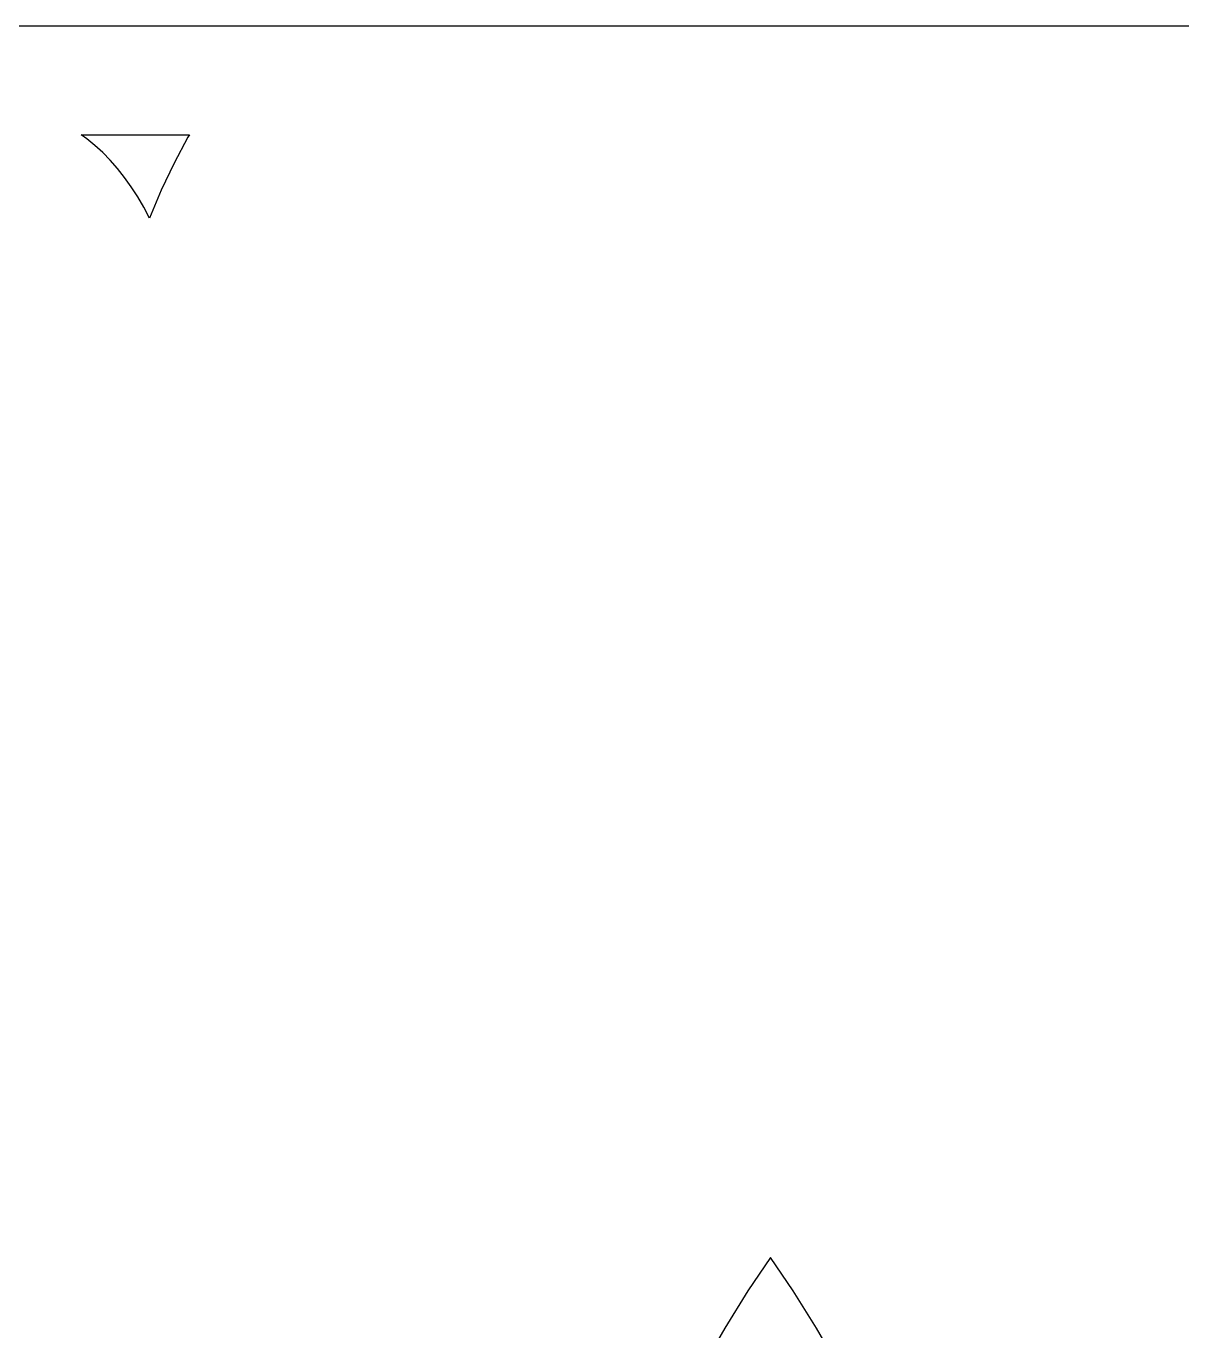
# Model space of a CAD drawing. Header units: centimetres. Extents: x -9.1 to 5.1, y -12.3 to 13.3.
# Drawn here: x -1.575 to 0.091, y 11.462 to 13.344 of the extents above; entities that cross this region are included whole.
import ezdxf

# ---------------------------------------------------------------- set-up
doc = ezdxf.new("R2010")
doc.units = ezdxf.units.CM
doc.header["$MEASUREMENT"] = 0
doc.layers.add('layer 1', color=7, linetype='Continuous')

msp = doc.modelspace()

# ---------------------------------------------------------------- linework, layer by layer
at = {"layer": 'layer 1', "color": 177}
for points, knots in [([(5.08841, 0.68839), (5.08841, 0.68839), (-9.09402, 0.68839), (-9.09402, 0.68839), (-9.09402, 0.68839), (-9.09402, 0.68839), (-9.09402, 13.34418), (-9.09402, 13.34418), (-9.09402, 13.34418), (-9.09402, 13.34418), (5.0911, 13.34418), (5.0911, 13.34418), (5.0911, 13.34418), (5.0911, 13.34418), (5.0911, 0.68839), (5.0911, 0.68839), (5.0911, 0.68839), (5.0911, 0.68839), (5.08841, 0.68839), (5.08841, 0.68839)], [0, 0, 0, 0, 0.1666667, 0.1666667, 0.1666667, 0.1666667, 0.3333333, 0.3333333, 0.3333333, 0.3333333, 0.5, 0.5, 0.5, 0.5, 0.6666667, 0.6666667, 0.6666667, 0.6666667, 1, 1, 1, 1]), ([(-1.33978, 13.18744), (-1.33978, 13.18744), (-1.4959, 13.18744), (-1.4959, 13.18744), (-1.4959, 13.18744), (-1.4959, 13.18744), (-1.48754, 13.18144), (-1.48754, 13.18144), (-1.48754, 13.18144), (-1.48754, 13.18144), (-1.47597, 13.172), (-1.47597, 13.172), (-1.47597, 13.172), (-1.47597, 13.172), (-1.46473, 13.16171), (-1.46473, 13.16171), (-1.46473, 13.16171), (-1.46473, 13.16171), (-1.45384, 13.15058), (-1.45384, 13.15058), (-1.45384, 13.15058), (-1.45384, 13.15058), (-1.44334, 13.13863), (-1.44334, 13.13863), (-1.44334, 13.13863), (-1.44334, 13.13863), (-1.43321, 13.12587), (-1.43321, 13.12587), (-1.43321, 13.12587), (-1.43321, 13.12587), (-1.42354, 13.11232), (-1.42354, 13.11232), (-1.42354, 13.11232), (-1.42354, 13.11232), (-1.41429, 13.09801), (-1.41429, 13.09801), (-1.41429, 13.09801), (-1.41429, 13.09801), (-1.40552, 13.08295), (-1.40552, 13.08295), (-1.40552, 13.08295), (-1.40552, 13.08295), (-1.39722, 13.06716), (-1.39722, 13.06716), (-1.39722, 13.06716), (-1.39722, 13.06716), (-1.38024, 13.10763), (-1.38024, 13.10763), (-1.38024, 13.10763), (-1.38024, 13.10763), (-1.36182, 13.14652), (-1.36182, 13.14652), (-1.36182, 13.14652), (-1.36182, 13.14652), (-1.342, 13.18372), (-1.342, 13.18372), (-1.342, 13.18372), (-1.342, 13.18372), (-1.33978, 13.18744), (-1.33978, 13.18744)], [0, 0, 0, 0, 0.0625, 0.0625, 0.0625, 0.0625, 0.125, 0.125, 0.125, 0.125, 0.1875, 0.1875, 0.1875, 0.1875, 0.25, 0.25, 0.25, 0.25, 0.3125, 0.3125, 0.3125, 0.3125, 0.375, 0.375, 0.375, 0.375, 0.4375, 0.4375, 0.4375, 0.4375, 0.5, 0.5, 0.5, 0.5, 0.5625, 0.5625, 0.5625, 0.5625, 0.625, 0.625, 0.625, 0.625, 0.6875, 0.6875, 0.6875, 0.6875, 0.75, 0.75, 0.75, 0.75, 0.8125, 0.8125, 0.8125, 0.8125, 0.875, 0.875, 0.875, 0.875, 1, 1, 1, 1]), ([(-0.50162, 10.63758), (-0.50162, 10.63758), (-0.53435, 10.68582), (-0.53435, 10.68582), (-0.53435, 10.68582), (-0.53435, 10.68582), (-0.56785, 10.73962), (-0.56785, 10.73962), (-0.56785, 10.73962), (-0.56785, 10.73962), (-0.59976, 10.79547), (-0.59976, 10.79547), (-0.59976, 10.79547), (-0.59976, 10.79547), (-0.63002, 10.8533), (-0.63002, 10.8533), (-0.63002, 10.8533), (-0.63002, 10.8533), (-0.65859, 10.91302), (-0.65859, 10.91302), (-0.65859, 10.91302), (-0.65859, 10.91302), (-0.68546, 10.97455), (-0.68546, 10.97455), (-0.68546, 10.97455), (-0.68546, 10.97455), (-0.71055, 11.0378), (-0.71055, 11.0378), (-0.71055, 11.0378), (-0.71055, 11.0378), (-0.73383, 11.1027), (-0.73383, 11.1027), (-0.73383, 11.1027), (-0.73383, 11.1027), (-0.71055, 11.16761), (-0.71055, 11.16761), (-0.71055, 11.16761), (-0.71055, 11.16761), (-0.68546, 11.23086), (-0.68546, 11.23086), (-0.68546, 11.23086), (-0.68546, 11.23086), (-0.65859, 11.29238), (-0.65859, 11.29238), (-0.65859, 11.29238), (-0.65859, 11.29238), (-0.63002, 11.3521), (-0.63002, 11.3521), (-0.63002, 11.3521), (-0.63002, 11.3521), (-0.59976, 11.40993), (-0.59976, 11.40993), (-0.59976, 11.40993), (-0.59976, 11.40993), (-0.56785, 11.46578), (-0.56785, 11.46578), (-0.56785, 11.46578), (-0.56785, 11.46578), (-0.53435, 11.51958), (-0.53435, 11.51958), (-0.53435, 11.51958), (-0.53435, 11.51958), (-0.50162, 11.56782), (-0.50162, 11.56782), (-0.50162, 11.56782), (-0.50162, 11.56782), (-0.46889, 11.51958), (-0.46889, 11.51958), (-0.46889, 11.51958), (-0.46889, 11.51958), (-0.43539, 11.46578), (-0.43539, 11.46578), (-0.43539, 11.46578), (-0.43539, 11.46578), (-0.40348, 11.40993), (-0.40348, 11.40993), (-0.40348, 11.40993), (-0.40348, 11.40993), (-0.37321, 11.3521), (-0.37321, 11.3521), (-0.37321, 11.3521), (-0.37321, 11.3521), (-0.34465, 11.29238), (-0.34465, 11.29238), (-0.34465, 11.29238), (-0.34465, 11.29238), (-0.31778, 11.23086), (-0.31778, 11.23086), (-0.31778, 11.23086), (-0.31778, 11.23086), (-0.29269, 11.16761), (-0.29269, 11.16761), (-0.29269, 11.16761), (-0.29269, 11.16761), (-0.26941, 11.1027), (-0.26941, 11.1027), (-0.26941, 11.1027), (-0.26941, 11.1027), (-0.29269, 11.0378), (-0.29269, 11.0378), (-0.29269, 11.0378), (-0.29269, 11.0378), (-0.31778, 10.97455), (-0.31778, 10.97455), (-0.31778, 10.97455), (-0.31778, 10.97455), (-0.34465, 10.91302), (-0.34465, 10.91302), (-0.34465, 10.91302), (-0.34465, 10.91302), (-0.37321, 10.8533), (-0.37321, 10.8533), (-0.37321, 10.8533), (-0.37321, 10.8533), (-0.40348, 10.79547), (-0.40348, 10.79547), (-0.40348, 10.79547), (-0.40348, 10.79547), (-0.43539, 10.73962), (-0.43539, 10.73962), (-0.43539, 10.73962), (-0.43539, 10.73962), (-0.46889, 10.68582), (-0.46889, 10.68582), (-0.46889, 10.68582), (-0.46889, 10.68582), (-0.50162, 10.63758), (-0.50162, 10.63758)], [0, 0, 0, 0, 0.030303, 0.030303, 0.030303, 0.030303, 0.0606061, 0.0606061, 0.0606061, 0.0606061, 0.0909091, 0.0909091, 0.0909091, 0.0909091, 0.1212121, 0.1212121, 0.1212121, 0.1212121, 0.1515152, 0.1515152, 0.1515152, 0.1515152, 0.1818182, 0.1818182, 0.1818182, 0.1818182, 0.2121212, 0.2121212, 0.2121212, 0.2121212, 0.2424242, 0.2424242, 0.2424242, 0.2424242, 0.2727273, 0.2727273, 0.2727273, 0.2727273, 0.3030303, 0.3030303, 0.3030303, 0.3030303, 0.3333333, 0.3333333, 0.3333333, 0.3333333, 0.3636364, 0.3636364, 0.3636364, 0.3636364, 0.3939394, 0.3939394, 0.3939394, 0.3939394, 0.4242424, 0.4242424, 0.4242424, 0.4242424, 0.4545455, 0.4545455, 0.4545455, 0.4545455, 0.4848485, 0.4848485, 0.4848485, 0.4848485, 0.5151515, 0.5151515, 0.5151515, 0.5151515, 0.5454545, 0.5454545, 0.5454545, 0.5454545, 0.5757576, 0.5757576, 0.5757576, 0.5757576, 0.6060606, 0.6060606, 0.6060606, 0.6060606, 0.6363636, 0.6363636, 0.6363636, 0.6363636, 0.6666667, 0.6666667, 0.6666667, 0.6666667, 0.6969697, 0.6969697, 0.6969697, 0.6969697, 0.7272727, 0.7272727, 0.7272727, 0.7272727, 0.7575758, 0.7575758, 0.7575758, 0.7575758, 0.7878788, 0.7878788, 0.7878788, 0.7878788, 0.8181818, 0.8181818, 0.8181818, 0.8181818, 0.8484848, 0.8484848, 0.8484848, 0.8484848, 0.8787879, 0.8787879, 0.8787879, 0.8787879, 0.9090909, 0.9090909, 0.9090909, 0.9090909, 0.9393939, 0.9393939, 0.9393939, 0.9393939, 1, 1, 1, 1])]:
    msp.add_open_spline(points, degree=3, knots=knots, dxfattribs=at)

doc.saveas('drawing.dxf')
